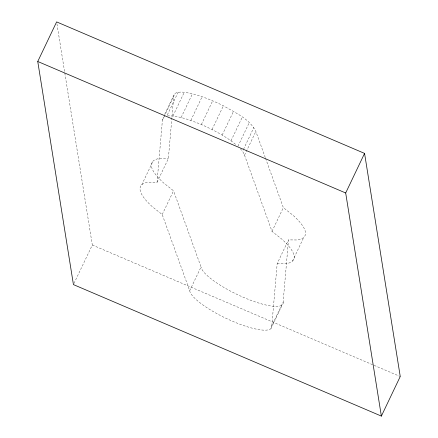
<?xml version="1.0" encoding="UTF-8"?>
<svg xmlns="http://www.w3.org/2000/svg" width="438" height="438" viewBox="0 0 438 438"><rect width="100%" height="100%" fill="white"/><g stroke="black" fill="none" stroke-linecap="round" stroke-linejoin="round"><path stroke-width="0.33" stroke-dasharray="2.19 1.64" d="M265.559 158.321L283.342 207.623L293.142 215.376A84.824 20.81 25.5 0 1 297.079 239.98L288.5 239.887L283.14 302.05L271.812 325.801A45.24 11.098 25.5 0 1 232.852 321.393A45.24 11.098 25.5 0 1 189.698 290.733L162.208 214.543L152.408 206.791A84.824 20.81 25.5 0 1 148.477 182.186L157.05 182.279L162.41 120.116L163.264 117.318L166.265 116.141M157.05 182.279L168.378 158.529L173.738 96.365L174.598 93.568C180.155 90.556 186.643 92.812 192.452 93.765C203.172 96.623 213.454 100.866 223.396 105.761C235.047 112.703 249.529 118.671 255.858 131.433L265.324 157.68M271.812 325.801L277.172 263.638L288.5 239.887M74.011 283.381L92.314 245.017L56.956 23.92M164.721 114.274L174.598 93.568M162.41 120.116L173.738 96.365M178.189 92.15L166.862 115.906C178.912 115.462 190.344 120.253 201.37 124.523C213.711 130.064 225.926 136.306 236.372 145M172.95 115.971L184.283 92.221M141.731 184.836L153.059 161.085M181.124 117.515L192.452 93.765M190.815 120.434L202.142 96.683M201.37 124.523L212.698 100.773M162.208 214.543L173.541 190.793L163.741 183.04A84.824 20.81 25.5 0 1 159.804 158.43L168.378 158.529M212.069 129.511L223.396 105.761M222.181 135.052L233.509 111.301M231.018 140.768L242.345 117.017M237.976 146.27L249.304 122.52M277.172 263.638L285.751 263.731A84.824 20.81 25.5 0 0 281.815 239.126L272.014 231.374L244.524 155.183L242.586 151.187L243.167 149.971M243.457 149.363L253.914 127.436M244.524 155.183L255.858 131.433M189.698 290.733L201.026 266.983L173.541 190.793M272.014 231.374L283.342 207.623M292.491 261.081L303.819 237.33M270.958 328.599L282.286 304.848M92.314 245.017L400.25 376.516M240.281 148.728L242.586 151.187M283.14 302.05A45.24 11.098 25.5 0 1 244.185 297.643A45.24 11.098 25.5 0 1 201.026 266.983"/><path stroke-width="0.66" d="M37.75 61.484L56.633 21.9L364.569 153.399L400.25 376.516L381.367 416.1L73.431 284.601L37.75 61.484L345.686 192.983L381.367 416.1M345.686 192.983L364.569 153.399"/></g></svg>
